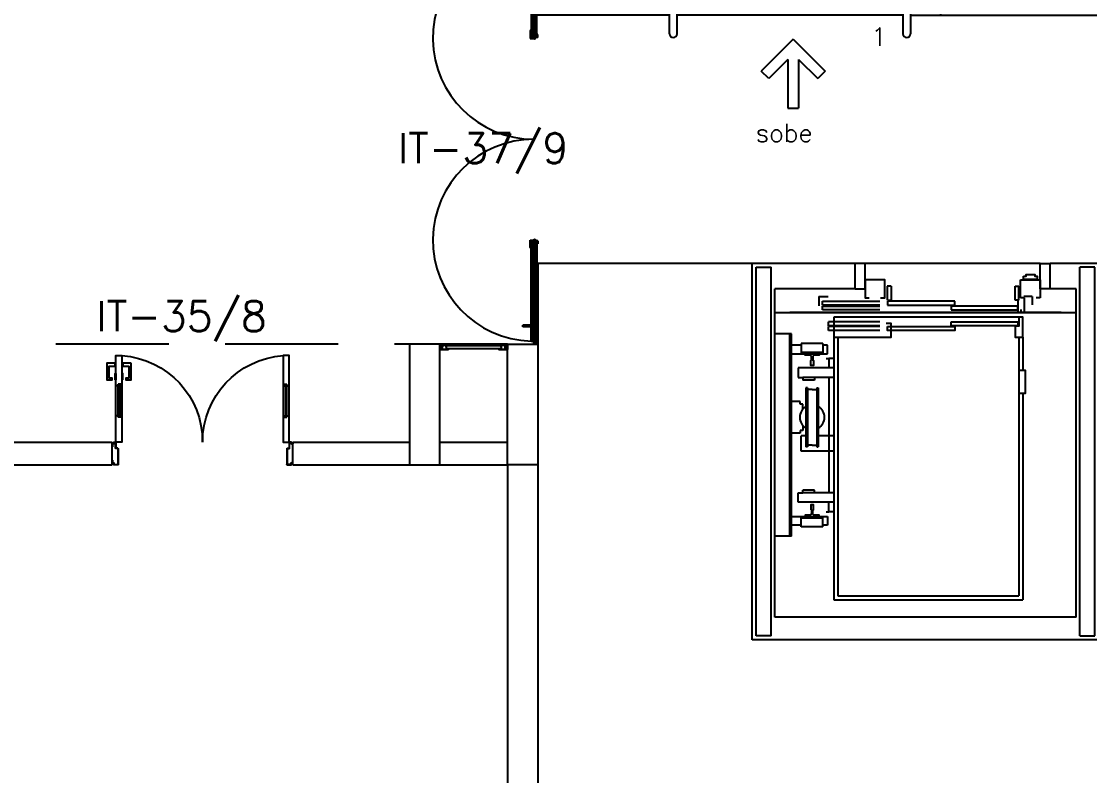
# Model space of a CAD drawing. Header units: millimetres. Extents: x 2128 to 2646, y 1972 to 2207.
# Drawn here: x 2296.03 to 2303.13, y 2133.77 to 2138.79 of the extents above; entities that cross this region are included whole.
import ezdxf

# ---------------------------------------------------------------- set-up
doc = ezdxf.new("R2010")
doc.units = ezdxf.units.MM
doc.linetypes.add('DASHED2', pattern=[0.375, 0.25, -0.125])
doc.linetypes.add('HIDDEN', pattern=[0.375, 0.25, -0.125])
for name, color, linetype in [('AR-ALV', 2, 'Continuous'), ('AR-CORRIMAO-guacorpo', 51, 'Continuous'), ('AR-ESCADA', 2, 'Continuous'), ('AR-ESQ', 1, 'Continuous'), ('AR-ESQ-C', 2, 'Continuous'), ('AR-ESTC', 3, 'Continuous'), ('AR-ESTM-V', 3, 'Continuous'), ('AR-PISO', 1, 'Continuous'), ('AR-PORTA', 1, 'Continuous'), ('AR-PROJ', 1, 'HIDDEN'), ('AR-TXTCONG', 2, 'Continuous'), ('AR-VIDRO', 2, 'Continuous'), ('DT-ESQ-BAGUETE-C', 1, 'Continuous'), ('DT-ESQ-PERFIL CADEIRA-C', 2, 'Continuous'), ('DT-ESQ-PERFIL CADEIRA-V', 2, 'Continuous'), ('DT-ESQ-VENEZIANA-C', 1, 'Continuous'), ('DT-ESQ-VENEZIANA-V', 1, 'Continuous'), ('ENDEREÇO', 2, 'Continuous'), ('ES-GUARDACORPO', 2, 'Continuous'), ('es-linhacorte', 1, 'Continuous'), ('ES-PILAR', 3, 'Continuous'), ('Layer1', 1, 'Continuous'), ('maçaneta', 1, 'Continuous'), ('montantes', 1, 'Continuous'), ('mov', 1, 'Continuous'), ('PM-PERFIL U-C', 2, 'Continuous'), ('PM-VIDRO', 2, 'Continuous'), ('pm1', 2, 'Continuous'), ('pm2', 2, 'Continuous'), ('PROJ2', 1, 'HIDDEN'), ('soleira', 1, 'Continuous')]:
    doc.layers.add(name, color=color, linetype=linetype)
doc.styles.add('S12', font='simplex.shx', dxfattribs={"width": 1.1, "height": 0.12})
doc.styles.add('UNB1-100', font='simplex.shx', dxfattribs={"height": 0.2})

# ---------------------------------------------------------------- blocks, each defined once
blk = doc.blocks.new('EF01-P')
at = {"layer": 'DT-ESQ-BAGUETE-C', "ltscale": 0.1}
for points in [[(0.0015, 0.035), (0.015, 0.035), (0.015, 0.0335), (0.0015, 0.0335), (0.0015, 0.005), (0.015, 0.005), (0.015, 0.0035), (0.0015, 0.0035, -0.414214), (0, 0.005), (0, 0.0335, -0.414214)], [(0.4485, 0.035), (0.435, 0.035), (0.435, 0.0335), (0.4485, 0.0335), (0.4485, 0.005), (0.435, 0.005), (0.435, 0.0035), (0.4485, 0.0035, 0.414214), (0.45, 0.005), (0.45, 0.0335, 0.414214)]]:
    blk.add_lwpolyline(points, format="xyb", close=True, dxfattribs=at)
at = {"layer": 'DT-ESQ-PERFIL CADEIRA-C', "ltscale": 0.1}
for points in [[(0.01, 0.0015), (0.01, 0.003), (0.0015, 0.003, 1), (0.0015, 0), (0.015, 0, 0.414214), (0.0165, 0.0015), (0.0165, 0.0335), (0.043, 0.0335)], [(0.043, 0.0065), (0.018, 0.0065), (0.018, 0.0165), (0.0165, 0.0165), (0.0165, 0.0065, 0.414214), (0.018, 0.005), (0.043, 0.005), (0.0565, 0.005, 1), (0.0565, 0.008), (0.043, 0.008), (0.043, 0.02), (0.043, 0.032), (0.0565, 0.032, 1), (0.0565, 0.035), (0.043, 0.035), (0.0165, 0.035, 0.414214), (0.015, 0.0335), (0.015, 0.0015), (0.0015, 0.0015)], [(0.0415, 0.02), (0.0415, 0.032, -0.414214), (0.043, 0.0335), (0.0565, 0.0335)], [(0.0415, 0.02), (0.0415, 0.008, 0.414214), (0.043, 0.0065), (0.0565, 0.0065)], [(0.407, 0.0065), (0.432, 0.0065), (0.432, 0.0165), (0.4335, 0.0165), (0.4335, 0.0065, -0.414214), (0.432, 0.005), (0.407, 0.005), (0.3935, 0.005, -1), (0.3935, 0.008), (0.407, 0.008), (0.407, 0.02), (0.407, 0.032), (0.3935, 0.032, -1), (0.3935, 0.035), (0.407, 0.035), (0.4335, 0.035, -0.414214), (0.435, 0.0335), (0.435, 0.0015), (0.4485, 0.0015)], [(0.4085, 0.02), (0.4085, 0.032, 0.414214), (0.407, 0.0335), (0.3935, 0.0335)], [(0.4085, 0.02), (0.4085, 0.008, -0.414214), (0.407, 0.0065), (0.3935, 0.0065)], [(0.44, 0.0015), (0.44, 0.003), (0.4485, 0.003, -1), (0.4485, 0), (0.435, 0, -0.414214), (0.4335, 0.0015), (0.4335, 0.0335), (0.407, 0.0335)]]:
    blk.add_lwpolyline(points, format="xyb", dxfattribs=at)
at = {"layer": 'DT-ESQ-PERFIL CADEIRA-V', "ltscale": 0.1}
blk.add_line((0.015, 0), (0.435, 0), dxfattribs=at)
at = {"layer": 'DT-ESQ-VENEZIANA-C', "ltscale": 0.1}
for p, q in [((0.043, 0.0105), (0.407, 0.0105)), ((0.043, 0.009), (0.407, 0.009))]:
    blk.add_line(p, q, dxfattribs=at)
at = {"layer": 'DT-ESQ-VENEZIANA-V', "ltscale": 0.1}
blk.add_line((0.043, 0.031), (0.407, 0.031), dxfattribs=at)
blk = doc.blocks.new('ES-2P-1PAV-M')
at = {"layer": 'AR-ALV'}
for p, q in [((1.425, -4.69), (1.425, -2.19)), ((2.1081, -2.19), (1.425, -2.19)), ((3.725, -2.19), (3.4019, -2.19)), ((3.725, -4.69), (3.725, -2.19)), ((1.575, -4.54), (1.575, -2.3587)), ((2.1081, -2.3587), (1.575, -2.3587)), ((3.575, -2.3587), (3.4019, -2.3587)), ((3.575, -4.54), (3.575, -2.3587)), ((3.575, -4.54), (1.575, -4.54)), ((3.725, -4.69), (1.425, -4.69))]:
    blk.add_line(p, q, dxfattribs=at)
at = {"layer": 'AR-CORRIMAO-guacorpo'}
for p, q in [((2.475, 2.46), (2.475, 2.41)), ((2.675, 2.46), (2.675, 2.41))]:
    blk.add_line(p, q, dxfattribs=at)
at = {"layer": 'AR-ESQ-C'}
for p, q in [((2.1734, -2.19), (2.1081, -2.19)), ((2.1081, -2.3587), (2.1081, -2.19)), ((2.1734, -2.3587), (2.1734, -2.19)), ((3.3366, -2.19), (3.4019, -2.19)), ((3.3366, -2.3587), (3.3366, -2.19)), ((3.4019, -2.3587), (3.4019, -2.19)), ((2.1081, -2.3587), (2.1734, -2.3587)), ((3.4019, -2.3587), (3.3366, -2.3587))]:
    blk.add_line(p, q, dxfattribs=at)
at = {"layer": 'AR-ESTM-V', "color": 1}
for p, q in [((2.3209, -2.3404), (2.3209, -2.435)), ((2.3467, -2.3404), (2.3209, -2.3404)), ((2.3467, -2.3404), (2.3209, -2.3404)), ((2.3467, -2.3404), (2.3467, -2.435)), ((3.1695, -2.3404), (3.1952, -2.3404)), ((3.1695, -2.435), (3.1695, -2.3404)), ((3.1952, -2.435), (3.1952, -2.3404)), ((3.205, -2.3002), (3.3366, -2.3002)), ((3.205, -2.4184), (3.205, -2.3002)), ((3.3366, -2.3002), (3.3366, -2.4184)), ((1.8673, -2.4107), (1.8673, -2.4711)), ((1.8673, -2.4107), (1.9277, -2.4107)), ((3.2827, -2.4107), (3.2275, -2.4107)), ((3.2827, -2.4107), (3.2827, -2.4659)), ((2.7699, -2.4412), (2.323, -2.4412)), ((2.323, -2.4412), (2.323, -2.4669)), ((2.323, -2.4669), (2.7699, -2.4669)), ((2.3261, -2.435), (2.3467, -2.435)), ((3.188, -2.473), (2.7463, -2.473)), ((2.7463, -2.473), (2.7463, -2.4988)), ((2.7699, -2.4669), (2.7699, -2.4412)), ((3.1901, -2.435), (3.1695, -2.435)), ((3.188, -2.4988), (3.188, -2.473)), ((3.1901, -2.5162), (3.1901, -2.435)), ((3.2331, -2.4184), (3.205, -2.4184)), ((3.2331, -2.5162), (3.2331, -2.4184)), ((3.3366, -2.4184), (3.3085, -2.4184)), ((1.575, -2.5162), (3.575, -2.5162)), ((3.475, -2.5162), (1.675, -2.5162)), ((1.9661, -2.5471), (1.9661, -2.6808)), ((2.7463, -2.4988), (3.188, -2.4988)), ((3.1901, -2.5162), (3.2107, -2.5162)), ((3.2107, -2.5162), (3.2107, -2.4957)), ((3.2612, -2.5162), (3.2331, -2.5162)), ((1.9301, -2.6037), (1.9301, -2.578)), ((1.9301, -2.6356), (1.9301, -2.6098)), ((1.675, -2.6587), (1.575, -2.6587)), ((1.675, -4.003), (1.675, -2.6587)), ((1.6853, -2.6587), (1.675, -2.6587)), ((1.6853, -2.6587), (1.675, -2.6587)), ((1.6853, -4.003), (1.6853, -2.6587)), ((1.9661, -2.6808), (1.9661, -4.4246)), ((1.9918, -2.6808), (1.9918, -4.3988)), ((3.1952, -2.6808), (3.1952, -2.9003)), ((3.2209, -2.6808), (3.2209, -2.9003)), ((1.7501, -2.7322), (1.6853, -2.7322)), ((1.7501, -2.722), (1.7501, -2.7909)), ((1.8941, -2.722), (1.7501, -2.722)), ((1.8941, -2.722), (1.8941, -2.7909)), ((1.9249, -2.7322), (1.8941, -2.7322)), ((1.9249, -2.7909), (1.9249, -2.7322)), ((1.6853, -2.7909), (1.9249, -2.7909)), ((1.7501, -2.7806), (1.8941, -2.7806)), ((1.9147, -2.8223), (1.9321, -2.8223)), ((1.9321, -2.8223), (1.9321, -2.8848)), ((1.9661, -2.8223), (1.9321, -2.8223)), ((1.7295, -2.8848), (1.7295, -2.9473)), ((1.9321, -2.8848), (1.7295, -2.8848)), ((1.9661, -2.8848), (1.9321, -2.8848)), ((3.1952, -2.9003), (3.1952, -4.3988)), ((1.7295, -2.9473), (1.7604, -2.9473)), ((1.7604, -2.9473), (1.7604, -2.9663)), ((1.9661, -2.9473), (1.7604, -2.9473)), ((1.8374, -2.9663), (1.7604, -2.9663)), ((1.8374, -2.9473), (1.8374, -2.9663)), ((1.9321, -2.9473), (1.9321, -3.7145)), ((1.7809, -3.0172), (1.7809, -3.408)), ((1.7912, -3.0172), (1.7809, -3.0172)), ((1.7912, -3.0172), (1.7912, -3.408)), ((1.8221, -3.0274), (1.7912, -3.0274)), ((1.8221, -3.0274), (1.8529, -3.0274)), ((1.8529, -3.0172), (1.8529, -3.408)), ((1.8529, -3.0172), (1.8632, -3.0172)), ((1.8632, -3.0172), (1.8632, -3.408)), ((1.742, -3.1074), (1.6853, -3.1074)), ((1.742, -3.1254), (1.742, -3.1074)), ((3.2209, -3.0546), (3.2209, -4.4246)), ((1.7604, -3.1254), (1.742, -3.1254)), ((1.7604, -3.1582), (1.7604, -3.1254)), ((1.742, -3.3178), (1.6853, -3.3178)), ((1.7604, -3.2998), (1.742, -3.2998)), ((1.742, -3.2998), (1.742, -3.3178)), ((1.7604, -3.267), (1.7604, -3.2998)), ((1.7809, -3.3355), (1.7501, -3.3355)), ((1.7501, -3.4373), (1.7501, -3.3355)), ((1.8221, -3.3977), (1.7912, -3.3977)), ((1.8221, -3.3977), (1.8529, -3.3977)), ((1.9661, -3.3355), (1.8632, -3.3355)), ((1.9661, -3.4373), (1.7501, -3.4373)), ((1.7912, -3.408), (1.7809, -3.408)), ((1.8529, -3.408), (1.8632, -3.408)), ((1.7295, -3.777), (1.7295, -3.7145)), ((1.7295, -3.7145), (1.7604, -3.7145)), ((1.7604, -3.7145), (1.7604, -3.6955)), ((1.8374, -3.6955), (1.7604, -3.6955)), ((1.9661, -3.7145), (1.7604, -3.7145)), ((1.8374, -3.7145), (1.8374, -3.6955)), ((1.9321, -3.777), (1.7295, -3.777)), ((1.9321, -3.8394), (1.9321, -3.777)), ((1.9661, -3.777), (1.9321, -3.777)), ((1.6853, -3.8709), (1.9249, -3.8709)), ((1.7501, -3.9398), (1.7501, -3.8709)), ((1.7501, -3.8812), (1.8941, -3.8812)), ((1.8941, -3.9398), (1.8941, -3.8709)), ((1.9147, -3.8394), (1.9321, -3.8394)), ((1.9249, -3.8709), (1.9249, -3.9295)), ((1.9661, -3.8394), (1.9321, -3.8394)), ((1.7501, -3.9295), (1.6853, -3.9295)), ((1.8941, -3.9398), (1.7501, -3.9398)), ((1.9249, -3.9295), (1.8941, -3.9295)), ((1.675, -4.003), (1.575, -4.003)), ((1.6853, -4.003), (1.675, -4.003)), ((1.9661, -4.4246), (3.2209, -4.4246)), ((1.9918, -4.3988), (3.1952, -4.3988))]:
    blk.add_line(p, q, dxfattribs=at)
at = {"layer": 'AR-ESTM-V', "color": 1, "ltscale": 7.5}
for p, q in [((1.8915, -2.4412), (2.2716, -2.4412)), ((1.8915, -2.4669), (1.8915, -2.4412)), ((2.2716, -2.4669), (1.8915, -2.4669)), ((1.8915, -2.473), (2.2716, -2.473)), ((1.8915, -2.4988), (1.8915, -2.473)), ((2.2716, -2.4988), (1.8915, -2.4988)), ((2.2716, -2.578), (1.9301, -2.578)), ((2.2716, -2.6037), (1.9301, -2.6037)), ((2.2716, -2.6098), (1.9301, -2.6098)), ((2.2716, -2.6356), (1.9301, -2.6356))]:
    blk.add_line(p, q, dxfattribs=at)
at = {"layer": 'AR-ESTM-V', "color": 1}
for points in [[(3.2265, -2.2744), (3.2434, -2.2744), (3.2434, -2.2631), (3.2997, -2.2631), (3.2997, -2.2744), (3.3165, -2.2744), (3.3165, -2.2969), (3.2265, -2.2969)], [(2.323, -2.6098), (2.7699, -2.6098), (2.7699, -2.6356), (2.323, -2.6356)], [(2.7463, -2.578), (3.188, -2.578), (3.188, -2.6037), (2.7463, -2.6037)]]:
    blk.add_lwpolyline(points, close=True, dxfattribs=at)
for points in [[(2.2769, -2.4184), (2.305, -2.4184), (2.305, -2.3002), (2.1734, -2.3002), (2.1734, -2.4184), (2.2015, -2.4184)], [(3.1952, -2.5471), (3.1952, -2.6078), (3.1695, -2.6078), (3.1695, -2.6808), (3.2209, -2.6808), (3.2209, -2.5471), (1.9661, -2.5471)], [(1.9661, -2.6808), (2.3467, -2.6808), (2.3467, -2.5882), (2.3137, -2.5882)], [(3.1952, -2.9003), (3.2364, -2.9003), (3.2364, -3.0546), (3.1952, -3.0546)]]:
    blk.add_lwpolyline(points, dxfattribs=at)
for points in [[(1.8139, -2.8351), (1.8149, -2.8351, 0.414214), (1.8169, -2.833), (1.8169, -2.8069, 0.388879), (1.8122, -2.8018), (1.7758, -2.7986), (1.7758, -2.7909), (1.8684, -2.7909), (1.8684, -2.7986), (1.8319, -2.8018, 0.388879), (1.8272, -2.8069), (1.8272, -2.833, 0.414214), (1.8293, -2.8351), (1.8303, -2.8351), (1.8303, -2.868), (1.8139, -2.868)], [(1.8139, -3.8266), (1.8149, -3.8266, -0.414214), (1.8169, -3.8287), (1.8169, -3.8549, -0.388879), (1.8122, -3.86), (1.7758, -3.8632), (1.7758, -3.8709), (1.8684, -3.8709), (1.8684, -3.8632), (1.8319, -3.86, -0.388879), (1.8272, -3.8549), (1.8272, -3.8287, -0.414214), (1.8293, -3.8266), (1.8303, -3.8266), (1.8303, -3.7937), (1.8139, -3.7937)]]:
    blk.add_lwpolyline(points, format="xyb", close=True, dxfattribs=at)
for start, end in [(120, 240), (300, 60)]:
    blk.add_arc((1.8221, -3.2126), 0.0823, start, end, dxfattribs=at)
at = {"layer": 'AR-PISO'}
for p, q in [((2.425, 0.66), (0.925, 0.66)), ((2.425, 0.36), (0.925, 0.36)), ((2.425, 0.06), (0.925, 0.06)), ((2.425, -0.24), (0.925, -0.24)), ((2.425, -0.54), (0.925, -0.54)), ((2.675, -0.54), (5.15, -0.54)), ((2.725, -0.54), (5.0806, -0.54)), ((1.425, -2.19), (0, -2.19)), ((0, -2.19), (0, -2.725)), ((3.3366, -2.19), (2.1734, -2.19)), ((5.15, -2.19), (3.725, -2.19)), ((5.15, -2.19), (5.15, -2.725))]:
    blk.add_line(p, q, dxfattribs=at)
at = {"layer": 'ES-GUARDACORPO'}
for p, q in [((2.425, 2.0134), (2.425, -0.54)), ((0.875, -0.665), (0.875, 1.0088)), ((0.925, -0.665), (0.925, 1.045)), ((2.425, -0.54), (2.425, -0.665)), ((2.475, -0.54), (2.475, -0.665))]:
    blk.add_line(p, q, dxfattribs=at)
for centre in [(0.9, -0.665), (2.45, -0.665)]:
    blk.add_arc(centre, 0.025, 180, 0, dxfattribs=at)
at = {"layer": 'es-linhacorte'}
for p, q in [((1.6739, 1.4491), (2.5948, 2.1409)), ((0.5174, 0.7502), (1.5526, 1.499)), ((1.5526, 1.3778), (1.675, 1.56)), ((1.5526, 1.499), (1.5526, 1.3778)), ((1.675, 1.56), (1.6739, 1.4491))]:
    blk.add_line(p, q, dxfattribs=at)
at = {"layer": 'ES-PILAR'}
for p, q in [((2.475, 2.46), (2.675, 2.46)), ((2.475, 2.41), (2.475, -0.54)), ((2.675, 2.41), (2.675, -0.54)), ((2.475, -0.54), (2.675, -0.54)), ((1.45, -2.215), (1.55, -2.215)), ((1.45, -4.665), (1.45, -2.215)), ((1.55, -4.665), (1.55, -2.215)), ((3.7, -2.215), (3.6, -2.215)), ((3.6, -4.665), (3.6, -2.215)), ((3.7, -4.665), (3.7, -2.215)), ((1.55, -4.665), (1.45, -4.665)), ((3.6, -4.665), (3.7, -4.665))]:
    blk.add_line(p, q, dxfattribs=at)
at = {"layer": 'Layer1'}
blk.add_line((2.725, 2.46), (2.725, 2.46), dxfattribs=at)
at = {"layer": 'PROJ2', "ltscale": 0.01}
for p, q in [((4.275, 4.01), (0.875, 4.01)), ((0.875, 1.0088), (0.875, 4.01)), ((4.275, -0.54), (4.275, 4.01)), ((4.225, 3.96), (0.925, 3.96)), ((0.925, 1.045), (0.925, 3.96)), ((4.225, -0.54), (4.225, 3.96)), ((2.425, 2.46), (2.425, 2.585)), ((2.475, 2.46), (2.475, 2.585)), ((2.675, 2.46), (2.675, 2.585)), ((2.725, 2.46), (2.725, 2.585)), ((2.425, 2.46), (0.925, 2.46)), ((2.425, 2.46), (2.425, 2.0134)), ((2.725, 2.46), (2.725, -0.54)), ((2.725, 2.46), (4.225, 2.46)), ((2.425, 2.16), (0.925, 2.16)), ((2.725, 2.16), (4.225, 2.16)), ((2.2209, 1.86), (0.925, 1.86)), ((2.425, 1.86), (2.2209, 1.86)), ((2.725, 1.86), (4.225, 1.86)), ((1.8215, 1.56), (0.925, 1.56)), ((2.425, 1.56), (1.8215, 1.56)), ((2.725, 1.56), (4.225, 1.56)), ((1.2222, 1.26), (0.925, 1.26)), ((2.425, 1.26), (1.287, 1.26)), ((2.725, 1.26), (4.225, 1.26)), ((2.425, 0.96), (0.925, 0.96)), ((2.725, 0.96), (4.225, 0.96)), ((2.725, 0.66), (4.225, 0.66)), ((2.725, 0.36), (4.225, 0.36)), ((2.725, 0.06), (4.225, 0.06)), ((2.725, -0.24), (4.225, -0.24))]:
    blk.add_line(p, q, dxfattribs=at)
for centre in [(2.45, 2.585), (2.7, 2.585)]:
    blk.add_arc(centre, 0.025, 0, 180, dxfattribs=at)
at = {"layer": 'soleira'}
for p, q in [((0, -0.0025), (0, -0.54)), ((5.15, -0.0025), (5.15, -0.54)), ((0.875, -0.54), (0, -0.54))]:
    blk.add_line(p, q, dxfattribs=at)
blk = doc.blocks.new('PV1')
at = {"layer": 'AR-VIDRO'}
for p, q in [((0.6825, 0.02), (0.005, 0.02)), ((0.6825, 0.005), (0.005, 0.005)), ((0.0215, 0.0443), (0.0215, 0.0293)), ((0.0215, 0.0443), (0.6875, 0.0443)), ((0.0215, 0.0293), (0.6875, 0.0293)), ((2.7035, 0.0443), (2.0375, 0.0443)), ((2.7035, 0.0293), (2.0375, 0.0293)), ((2.0425, 0.02), (2.72, 0.02)), ((2.0425, 0.005), (2.72, 0.005)), ((2.7035, 0.0443), (2.7035, 0.0293))]:
    blk.add_line(p, q, dxfattribs=at)
at = {"layer": 'maçaneta'}
for p, q in [((0.1165, 0.0993), (0.1265, 0.0993)), ((0.1165, 0.0493), (0.1165, 0.0993)), ((0.1265, 0.0493), (0.1265, 0.0993)), ((2.5985, 0.0493), (2.5985, 0.0993)), ((2.6085, 0.0993), (2.5985, 0.0993)), ((2.6085, 0.0493), (2.6085, 0.0993)), ((0.1115, 0.0443), (0.1115, 0.0493)), ((0.1115, 0.0493), (0.1315, 0.0493)), ((0.1315, 0.0443), (0.1315, 0.0493)), ((2.6135, 0.0493), (2.5935, 0.0493)), ((2.5935, 0.0443), (2.5935, 0.0493)), ((2.6135, 0.0443), (2.6135, 0.0493))]:
    blk.add_line(p, q, dxfattribs=at)
at = {"layer": 'montantes'}
for p, q in [((0, 0), (0, 0.025)), ((0, 0.025), (0.02, 0.025)), ((0, 0), (0.02, 0)), ((0.005, 0.005), (0.005, 0.02)), ((0.02, 0.02), (0.02, 0.025)), ((0.02, 0), (0.02, 0.005)), ((0.6425, 0.0493), (0.6925, 0.0493)), ((0.6425, 0.025), (0.6925, 0.025)), ((0.6875, 0.025), (0.6675, 0.025)), ((0.6675, 0.02), (0.6675, 0.025)), ((0.6675, 0), (0.6675, 0.005)), ((0.6875, 0), (0.6675, 0)), ((0.6825, 0.005), (0.6825, 0.02)), ((0.6875, 0.0443), (0.6875, 0.0293)), ((0.6875, 0), (0.6875, 0.025)), ((0.6925, 0.0493), (0.6925, 0.025)), ((2.0325, 0.0493), (2.0325, 0.025)), ((2.0825, 0.0493), (2.0325, 0.0493)), ((2.0825, 0.025), (2.0325, 0.025)), ((2.0375, 0.0443), (2.0375, 0.0293)), ((2.0375, 0.025), (2.0575, 0.025)), ((2.0375, 0), (2.0375, 0.025)), ((2.0375, 0), (2.0575, 0)), ((2.0425, 0.005), (2.0425, 0.02)), ((2.0575, 0.02), (2.0575, 0.025)), ((2.0575, 0), (2.0575, 0.005)), ((2.705, 0.02), (2.705, 0.025)), ((2.725, 0.025), (2.705, 0.025)), ((2.705, 0), (2.705, 0.005)), ((2.725, 0), (2.705, 0)), ((2.72, 0.005), (2.72, 0.02)), ((2.725, 0), (2.725, 0.025))]:
    blk.add_line(p, q, dxfattribs=at)
for centre in [(0.6925, 0.02), (2.0325, 0.02)]:
    blk.add_circle(centre, 0.005, dxfattribs=at)
for centre, start, end in [((0.6425, 0.0443), 90, 180), ((0.6425, 0.03), 180, 270), ((2.0825, 0.0443), 0, 90), ((2.0825, 0.03), 270, 0)]:
    blk.add_arc(centre, 0.005, start, end, dxfattribs=at)
at = {"layer": 'mov'}
for centre, start, end in [((0.692, 0.025), 0, 178.35472), ((2.033, 0.025), 1.64528, 180)]:
    blk.add_arc(centre, 0.6705, start, end, dxfattribs=at)
blk = doc.blocks.new('marco-d')
at = {"layer": 'PM-PERFIL U-C'}
for p, q in [((-0.0135, 0), (-0.0015, 0)), ((-0.025, -0.03), (-0.025, -0.0115)), ((-0.023, -0.03), (-0.025, -0.03)), ((-0.0235, -0.01), (-0.015, -0.01)), ((-0.0145, -0.012), (-0.023, -0.012)), ((-0.023, -0.012), (-0.023, -0.03)), ((-0.015, -0.01), (-0.015, -0.0015)), ((-0.002, -0.002), (-0.013, -0.002)), ((-0.013, -0.002), (-0.013, -0.0105)), ((-0.002, -0.0415), (-0.002, -0.002)), ((0.013, -0.043), (-0.0005, -0.043)), ((0, -0.0015), (0, -0.041)), ((0.0135, -0.041), (0, -0.041)), ((0.013, -0.043), (0.013, -0.148)), ((0.015, -0.0425), (0.015, -0.1485)), ((-0.025, -0.1385), (-0.025, -0.12)), ((-0.025, -0.12), (-0.023, -0.12)), ((-0.015, -0.14), (-0.0235, -0.14)), ((-0.023, -0.12), (-0.023, -0.138)), ((-0.023, -0.138), (-0.0145, -0.138)), ((-0.015, -0.1485), (-0.015, -0.14)), ((-0.013, -0.1395), (-0.013, -0.148)), ((0.0135, -0.15), (-0.0135, -0.15)), ((-0.013, -0.148), (0.013, -0.148))]:
    blk.add_line(p, q, dxfattribs=at)
for centre, start, end in [((-0.0135, -0.0015), 90, 180), ((-0.0015, -0.0015), 360, 90), ((-0.0235, -0.0115), 90, 180), ((-0.0145, -0.0105), 270, 0), ((-0.0005, -0.0415), 180, 270), ((0.0135, -0.0425), 0, 90), ((-0.0235, -0.1385), 180, 270), ((-0.0145, -0.1395), 0, 90), ((-0.0135, -0.1485), 180, 270), ((0.0135, -0.1485), 269.93864, 0)]:
    blk.add_arc(centre, 0.0015, start, end, dxfattribs=at)
blk = doc.blocks.new('marco-e')
at = {"layer": 'PM-PERFIL U-C'}
for p, q in [((-0.015, -0.0425), (-0.015, -0.1485)), ((-0.0135, -0.041), (0, -0.041)), ((-0.013, -0.043), (0.0005, -0.043)), ((-0.013, -0.043), (-0.013, -0.148)), ((0, -0.0015), (0, -0.041)), ((0.0135, 0), (0.0015, 0)), ((0.002, -0.0415), (0.002, -0.002)), ((0.002, -0.002), (0.013, -0.002)), ((0.013, -0.002), (0.013, -0.0105)), ((0.0145, -0.012), (0.023, -0.012)), ((0.015, -0.01), (0.015, -0.0015)), ((0.0235, -0.01), (0.015, -0.01)), ((0.023, -0.012), (0.023, -0.03)), ((0.023, -0.03), (0.025, -0.03)), ((0.025, -0.03), (0.025, -0.0115)), ((0.013, -0.1395), (0.013, -0.148)), ((0.023, -0.138), (0.0145, -0.138)), ((0.015, -0.14), (0.0235, -0.14)), ((0.015, -0.1485), (0.015, -0.14)), ((0.025, -0.12), (0.023, -0.12)), ((0.023, -0.12), (0.023, -0.138)), ((0.025, -0.1385), (0.025, -0.12)), ((-0.0135, -0.15), (0.0135, -0.15)), ((0.013, -0.148), (-0.013, -0.148))]:
    blk.add_line(p, q, dxfattribs=at)
for centre, start, end in [((-0.0135, -0.0425), 90, 180), ((0.0015, -0.0015), 90, 180), ((0.0005, -0.0415), 270, 0), ((0.0145, -0.0105), 180, 270), ((0.0135, -0.0015), 0, 90), ((0.0235, -0.0115), 0, 90), ((0.0145, -0.1395), 90, 180), ((0.0235, -0.1385), 270, 0), ((-0.0135, -0.1485), 180, 270.06136), ((0.0135, -0.1485), 270, 0)]:
    blk.add_arc(centre, 0.0015, start, end, dxfattribs=at)
blk = doc.blocks.new('PM6V-B')
at = {"layer": 'maçaneta'}
for points in [[(1.075, 0.675), (1.13, 0.675), (1.13, 0.655), (1.0915, 0.655, 0.414214), (1.09, 0.6535), (1.09, 0.575), (1.11, 0.575), (1.11, 0.565), (1.075, 0.565)], [(1.18, 0.675), (1.235, 0.675), (1.235, 0.565), (1.2, 0.565), (1.2, 0.575), (1.22, 0.575), (1.22, 0.6535, 0.414214), (1.2185, 0.655), (1.18, 0.655)]]:
    blk.add_lwpolyline(points, format="xyb", close=True, dxfattribs=at)
for points in [[(1.13, 0.565), (1.13, 0.605), (1.135, 0.605), (1.135, 0.565)], [(1.18, 0.565), (1.18, 0.605), (1.175, 0.605), (1.175, 0.565)]]:
    blk.add_lwpolyline(points, close=True, dxfattribs=at)
at = {"layer": 'mov'}
for centre, start, end in [((0.025, 0.1514), 359.86061, 86.01115), ((1.175, 0.1514), 93.98885, 180.13939)]:
    blk.add_arc(centre, 0.575, start, end, dxfattribs=at)
at = {"layer": 'PM-VIDRO'}
for p, q in [((0.04, 0.325), (0.04, 0.525)), ((0.05, 0.525), (0.05, 0.325)), ((1.15, 0.525), (1.15, 0.325)), ((1.16, 0.325), (1.16, 0.525))]:
    blk.add_line(p, q, dxfattribs=at)
at = {"layer": 'pm1'}
for p, q in [((0.04, 0.525), (0.025, 0.525)), ((0.065, 0.535), (0.04, 0.535)), ((0.04, 0.525), (0.04, 0.535)), ((0.05, 0.535), (0.05, 0.525)), ((0.065, 0.525), (0.05, 0.525)), ((0.065, 0.535), (0.065, 0.525)), ((1.135, 0.535), (1.135, 0.525)), ((1.135, 0.535), (1.16, 0.535)), ((1.135, 0.525), (1.15, 0.525)), ((1.15, 0.535), (1.15, 0.525)), ((1.16, 0.525), (1.16, 0.535)), ((1.16, 0.525), (1.175, 0.525)), ((0.04, 0.325), (0.025, 0.325)), ((0.04, 0.315), (0.04, 0.325)), ((0.065, 0.315), (0.04, 0.315)), ((0.065, 0.325), (0.05, 0.325)), ((0.05, 0.325), (0.05, 0.315)), ((0.065, 0.325), (0.065, 0.315)), ((1.135, 0.325), (1.135, 0.315)), ((1.135, 0.325), (1.15, 0.325)), ((1.135, 0.315), (1.16, 0.315)), ((1.15, 0.325), (1.15, 0.315)), ((1.16, 0.315), (1.16, 0.325)), ((1.16, 0.325), (1.175, 0.325))]:
    blk.add_line(p, q, dxfattribs=at)
for points in [[(0.025, 0.525), (0.025, 0.725), (0.065, 0.725), (0.065, 0.525)], [(1.175, 0.525), (1.175, 0.725), (1.135, 0.725), (1.135, 0.525)], [(0.065, 0.325), (0.065, 0.15), (0.025, 0.15), (0.025, 0.325)], [(1.135, 0.325), (1.135, 0.15), (1.175, 0.15), (1.175, 0.325)]]:
    blk.add_lwpolyline(points, dxfattribs=at)
at = {"layer": 'pm2'}
for p, q in [((0.025, 0.325), (0.025, 0.525)), ((0.065, 0.525), (0.065, 0.325)), ((1.135, 0.525), (1.135, 0.325)), ((1.175, 0.325), (1.175, 0.525))]:
    blk.add_line(p, q, dxfattribs=at)
at = {"layer": 'pm1'}
for name, p in [('marco-d', (0.025, 0.15)), ('marco-e', (1.175, 0.15))]:
    blk.add_blockref(name, p, dxfattribs=at)

msp = doc.modelspace()

# ---------------------------------------------------------------- linework, layer by layer
at = {"layer": 'AR-ALV'}
for p, q in [((2293.4615, 2135.9901), (2296.6365, 2135.9901)), ((2296.6365, 2135.8401), (2296.6365, 2135.9901)), ((2297.8365, 2135.9901), (2298.6115, 2135.9901)), ((2297.8365, 2135.8401), (2297.8365, 2135.9901)), ((2298.8115, 2135.9901), (2299.2615, 2135.9901)), ((2295.5115, 2135.8401), (2296.6365, 2135.8401)), ((2297.8365, 2135.8401), (2298.6115, 2135.8401)), ((2298.8115, 2135.8401), (2299.2615, 2135.8401)), ((2299.2615, 2135.8401), (2299.2615, 2127.5151)), ((2299.4615, 2135.8401), (2299.4615, 2127.5151))]:
    msp.add_line(p, q, dxfattribs=at)
at = {"layer": 'AR-ESTC'}
for p, q in [((2298.8115, 2136.6401), (2298.6115, 2136.6401)), ((2298.6115, 2136.6401), (2298.6115, 2135.8401)), ((2298.8115, 2135.8401), (2298.8115, 2136.6401)), ((2299.2615, 2136.6401), (2299.4615, 2136.6401)), ((2299.2615, 2135.8401), (2299.2615, 2136.6401)), ((2299.4615, 2136.6401), (2299.4615, 2135.8401)), ((2298.6115, 2135.8401), (2298.8115, 2135.8401)), ((2299.4615, 2135.8401), (2299.2615, 2135.8401))]:
    msp.add_line(p, q, dxfattribs=at)
at = {"layer": 'AR-PROJ', "ltscale": 3}
for p, q in [((2299.2615, 2136.6401), (2262.8115, 2136.6401)), ((2299.2615, 2135.9901), (2299.2615, 2136.6401))]:
    msp.add_line(p, q, dxfattribs=at)
at = {"layer": 'AR-TXTCONG'}
for p, q in [((2301.1583, 2138.6671), (2300.9461, 2138.455)), ((2301.1583, 2138.6671), (2301.3704, 2138.455)), ((2301.1233, 2138.5331), (2300.9956, 2138.4055)), ((2301.1233, 2138.5331), (2301.1233, 2138.2094)), ((2301.1933, 2138.5331), (2301.1933, 2138.2094)), ((2301.1933, 2138.5331), (2301.3209, 2138.4055)), ((2300.9956, 2138.4055), (2300.9461, 2138.455)), ((2301.3704, 2138.455), (2301.3209, 2138.4055)), ((2301.1233, 2138.2094), (2301.1933, 2138.2094))]:
    msp.add_line(p, q, dxfattribs=at)
at = {"layer": 'soleira'}
msp.add_line((2299.4615, 2137.1776), (2299.4615, 2136.6426), dxfattribs=at)

# ---------------------------------------------------------------- block references
at = {"layer": 'AR-ESCADA'}
msp.add_blockref('ES-2P-1PAV-M', (2299.4615, 2139.3676), dxfattribs=at)
at = {"layer": 'AR-ESQ', "linetype": 'DASHED2', "rotation": 180}
msp.add_blockref('EF01-P', (2299.2615, 2136.6401), dxfattribs=at)
at = {"layer": 'AR-PORTA', "rotation": 90}
msp.add_blockref('PV1', (2299.4615, 2136.6401), dxfattribs=at)
at = {"layer": 'AR-PORTA', "xscale": -1}
msp.add_blockref('PM6V-B', (2297.8365, 2135.8401), dxfattribs=at)

# ---------------------------------------------------------------- texts
at = {"layer": 'AR-TXTCONG', "style": 'S12', "text_generation_flag": 6}
for s, p in [('1', (2301.6762, 2138.6236)), ('sobe', (2300.9103, 2137.9842))]:
    msp.add_text(s, height=0.12, rotation=180, dxfattribs=at).set_placement(p)
at = {"layer": 'ENDEREÇO', "style": 'UNB1-100'}
for s, p in [('IT-37/9', (2298.5334, 2137.8425)), ('IT-35/8', (2296.5315, 2136.7278))]:
    msp.add_text(s, height=0.2, dxfattribs=at).set_placement(p)

doc.saveas('drawing.dxf')
